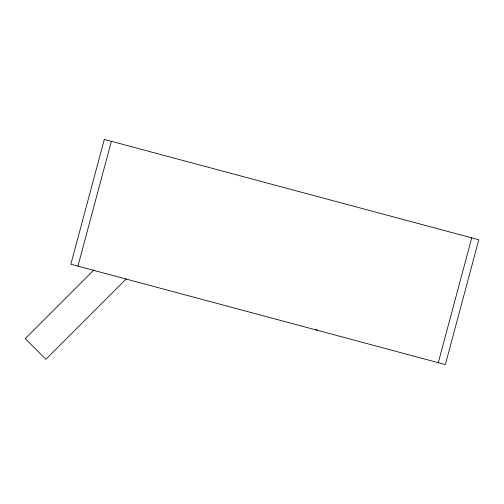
<?xml version="1.0" encoding="UTF-8"?>
<svg xmlns="http://www.w3.org/2000/svg" width="504" height="504" viewBox="0 0 504 504"><rect width="100%" height="100%" fill="white"/><g stroke="black" fill="none" stroke-linecap="round" stroke-linejoin="round"><path stroke-width="0.76" d="M77.931 266.137L111.378 141.309M438.285 362.691L471.731 237.863M94.009 269.791L25.2 338.6L45.889 359.289L126.353 278.825M315.813 329.874L317.381 329.874M104.309 139.413L70.862 264.241L445.353 364.587L478.8 239.759L104.309 139.413"/></g></svg>
